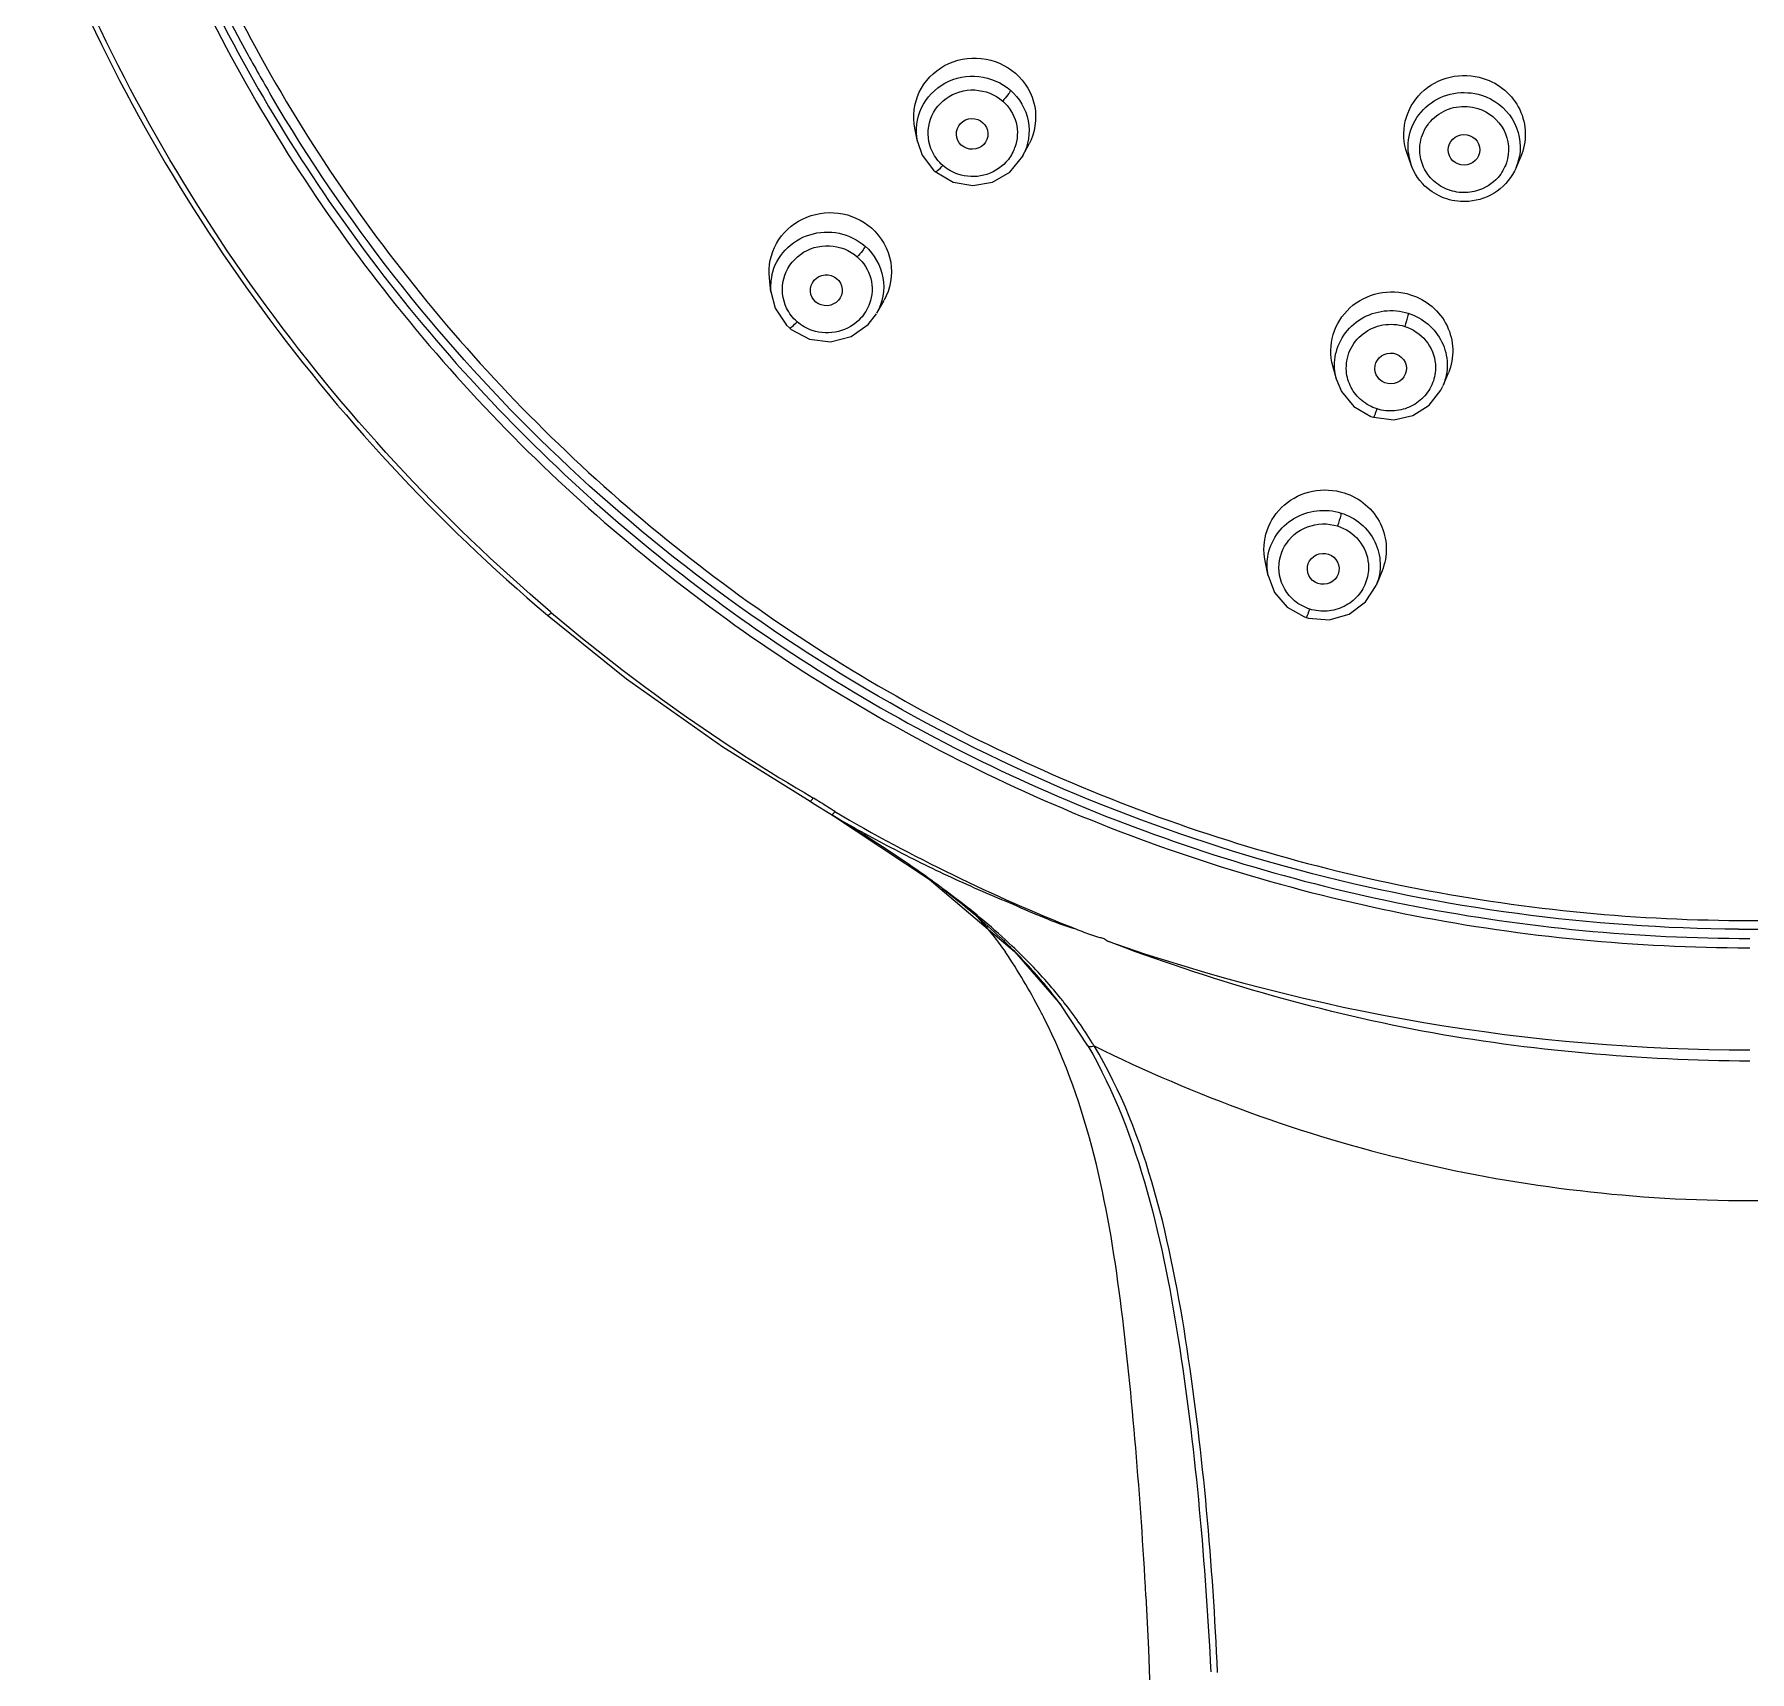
# Model space of a CAD drawing. Extents: x 8886 to 9306, y -19565 to -18971.
# Drawn here: x 9002.26 to 9035.02, y -19100.6 to -19069.32 of the extents above; entities that cross this region are included whole.
import ezdxf

# ---------------------------------------------------------------- set-up
doc = ezdxf.new("R2010")
doc.units = 0
doc.header["$MEASUREMENT"] = 0
doc.linetypes.add('HIDDEN2', pattern=[4.7625, 3.175, -1.5875])
doc.layers.add('1', color=4, linetype='HIDDEN2', lineweight=13)

msp = doc.modelspace()

# ---------------------------------------------------------------- linework, layer by layer
at = {"layer": '1', "color": 7, "linetype": 'Continuous'}
for p, q in [((9019.13, -19071.368), (9019.08, -19071.118)), ((9019.13, -19071.368), (9019.222, -19071.631)), ((9021.145, -19071.64), (9021.262, -19071.418)), ((9021.145, -19071.64), (9021.14, -19071.648)), ((9028.557, -19071.813), (9028.481, -19071.597)), ((9028.557, -19071.813), (9028.554, -19071.804)), ((9030.563, -19071.872), (9030.652, -19071.661)), ((9019.467, -19071.945), (9019.813, -19072.148)), ((9016.331, -19074.251), (9016.302, -19073.974)), ((9016.329, -19074.235), (9016.41, -19074.554)), ((9016.331, -19074.251), (9016.329, -19074.235)), ((9018.354, -19074.649), (9018.492, -19074.405)), ((9027.131, -19075.907), (9027.063, -19075.655)), ((9029.17, -19076.031), (9029.27, -19075.79)), ((9027.841, -19076.638), (9028.226, -19076.688)), ((9025.83, -19079.668), (9025.77, -19079.382)), ((9025.83, -19079.668), (9025.827, -19079.657)), ((9028.003, -19079.572), (9027.89, -19079.851)), ((9012.144, -19080.37), (9012.125, -19080.354)), ((9017.079, -19083.971), (9017.146, -19084.013)), ((9017.146, -19084.013), (9017.454, -19084.206)), ((9017.454, -19084.206), (9017.486, -19084.227)), ((9017.485, -19084.227), (9017.486, -19084.227)), ((9017.486, -19084.227), (9019.351, -19085.461)), ((9019.388, -19085.474), (9019.337, -19085.438)), ((9019.351, -19085.461), (9020.985, -19086.839)), ((9020.475, -19086.376), (9020.458, -19086.354)), ((9020.985, -19086.839), (9021.869, -19087.858)), ((9034.996, -19086.769), (9035.026, -19086.769)), ((9021.869, -19087.858), (9021.807, -19087.775)), ((9022.386, -19088.641), (9021.869, -19087.858))]:
    msp.add_line(p, q, dxfattribs=at)
for points in [[(9019.222, -19071.631), (9019.436, -19071.916), (9019.467, -19071.945)], [(9019.813, -19072.148), (9020.189, -19072.213), (9020.565, -19072.145), (9020.893, -19071.954), (9021.14, -19071.648)], [(9016.41, -19074.554), (9016.629, -19074.877), (9016.684, -19074.929)], [(9017.071, -19075.146), (9017.471, -19075.195), (9017.863, -19075.097), (9018.191, -19074.865), (9018.347, -19074.66)], [(9016.684, -19074.929), (9016.721, -19074.96), (9017.071, -19075.146)], [(9027.13, -19075.901), (9027.228, -19076.144), (9027.467, -19076.432)], [(9028.226, -19076.688), (9028.59, -19076.606), (9028.903, -19076.408), (9029.129, -19076.118), (9029.166, -19076.041)], [(9027.467, -19076.432), (9027.788, -19076.62), (9027.841, -19076.638)], [(9025.827, -19079.657), (9025.951, -19079.982), (9026.19, -19080.263)], [(9026.991, -19080.508), (9027.373, -19080.399), (9027.69, -19080.163), (9027.889, -19079.851)], [(9012.063, -19080.42), (9013.573, -19081.631), (9015.412, -19082.934), (9017.079, -19083.971)], [(9026.19, -19080.263), (9026.507, -19080.445), (9026.555, -19080.462)], [(9026.555, -19080.462), (9026.599, -19080.475), (9026.991, -19080.508)], [(9020.254, -19086.165), (9020.255, -19086.165), (9020.281, -19086.193), (9020.307, -19086.222), (9020.334, -19086.251), (9020.361, -19086.282), (9020.389, -19086.313), (9020.417, -19086.346), (9020.445, -19086.379)], [(9020.445, -19086.379), (9020.475, -19086.414), (9020.504, -19086.45), (9020.534, -19086.486), (9020.565, -19086.524), (9020.596, -19086.563), (9020.626, -19086.603), (9020.656, -19086.641), (9020.685, -19086.679), (9020.711, -19086.715), (9020.737, -19086.749), (9020.759, -19086.781), (9020.78, -19086.81), (9020.797, -19086.834), (9020.81, -19086.853), (9020.819, -19086.866)], [(9023.494, -19099.152), (9023.544, -19100.167), (9023.615, -19102.277), (9023.652, -19104.525), (9023.66, -19106.902), (9023.642, -19109.405), (9023.604, -19112.029), (9023.138, -19137.516)]]:
    msp.add_lwpolyline(points, dxfattribs=at)
for centre, radius, start, end in [((9033.355, -19054.824), 30.843, 180.1551, 208.7639), ((9033.772, -19054.632), 31.301, 208.7062, 210.4507), ((9020.23, -19071.211), 0.809, 336.5489, 340.0707), ((9029.512, -19071.474), 1.013, 186.9439, 198.9892), ((9029.622, -19071.473), 1.022, 337.0328, 349.7615), ((9017.345, -19074.146), 1.02, 167.3855, 185.0176), ((9034.982, -19053.414), 35.331, 229.7271, 239.6724), ((9008.792, -19097.555), 15.998, 57.9566, 58.5362), ((9008.75, -19097.623), 16.078, 57.3799, 57.9563), ((9008.687, -19097.721), 16.194, 56.8082, 57.38), ((9034.271, -19055.678), 33.034, 239.5953, 248.4858), ((9005.148, -19105.33), 24.434, 54.5009, 55.7646), ((9008.316, -19100.908), 18.994, 52.628, 54.346), ((9009.9, -19098.434), 16.056, 51.7607, 52.8027), ((9010.875, -19097.203), 14.485, 49.7045, 51.7753), ((9012.144, -19095.712), 12.527, 46.8408, 49.722), ((9035.025, -19052.984), 33.264, 269.656, 270), ((9013.05, -19094.737), 11.197, 45.3781, 46.8091), ((9035.049, -19051.311), 37.409, 250.7983, 269.9642), ((9035.025, -19053.053), 33.362, 269.6371, 270.4851), ((9010.953, -19093.478), 11.877, 27.6311, 33.919), ((9013.65, -19094.132), 10.344, 43.0208, 45.3882), ((9014.457, -19093.385), 9.245, 37.3573, 43.0511), ((9014.707, -19093.508), 9.196, 38.9099, 41.035), ((9011.512, -19093.173), 11.24, 27.0525, 27.575), ((9014.994, -19093.274), 8.827, 38.2283, 38.8997), ((9011.566, -19093.146), 11.18, 26.7823, 27.0522), ((9016.176, -19092.44), 7.379, 30.9842, 31.5191)]:
    msp.add_arc(centre, radius, start, end, dxfattribs=at)
for centre, major_axis, ratio in [((9020.175, -19071.226), (-0.302, -0.01), 0.97093), ((9029.569, -19071.53), (-0.301, -0.001), 0.971068), ((9017.389, -19074.212), (-0.303, -0.024), 0.970914), ((9028.167, -19075.705), (-0.302, -0.006), 0.972259), ((9026.88, -19079.532), (-0.303, -0.016), 0.974327)]:
    msp.add_ellipse(centre, major_axis=major_axis, ratio=ratio, dxfattribs=at)
for points, knots in [([(9002.734, -19054.561), (9002.711, -19056.616), (9003.085, -19060.747), (9004.883, -19066.704), (9007.847, -19072.205), (9011.861, -19077.033), (9016.768, -19081.004), (9022.379, -19083.965), (9028.474, -19085.804), (9032.709, -19086.235), (9034.825, -19086.248)], [0, 0, 0, 0, 0.12319, 0.246646, 0.370611, 0.495244, 0.620602, 0.746632, 0.87317, 1, 1, 1, 1]), ([(9035.025, -19086.249), (9037.149, -19086.249), (9041.403, -19085.84), (9047.532, -19084.023), (9053.178, -19081.074), (9058.119, -19077.104), (9062.162, -19072.267), (9065.149, -19066.75), (9066.961, -19060.771), (9067.338, -19056.623), (9067.315, -19054.561)], [0, 0, 0, 0, 0.126827, 0.253368, 0.379403, 0.504766, 0.629402, 0.753365, 0.876817, 1, 1, 1, 1]), ([(9002.267, -19054.917), (9002.264, -19056.997), (9002.681, -19061.174), (9004.553, -19067.186), (9007.598, -19072.729), (9011.697, -19077.584), (9016.692, -19081.569), (9022.389, -19084.529), (9028.567, -19086.354), (9032.855, -19086.767), (9034.996, -19086.769)], [0, 0, 0, 0, 0.123179, 0.246636, 0.370608, 0.495252, 0.620617, 0.74665, 0.873183, 1, 1, 1, 1]), ([(9002.399, -19054.917), (9002.399, -19056.988), (9002.821, -19061.145), (9004.694, -19067.128), (9007.733, -19072.641), (9011.82, -19077.47), (9016.796, -19081.431), (9022.471, -19084.372), (9028.624, -19086.183), (9032.893, -19086.59), (9035.025, -19086.59)], [0, 0, 0, 0, 0.123181, 0.246634, 0.370608, 0.495253, 0.620621, 0.746653, 0.873186, 1, 1, 1, 1]), ([(9002.502, -19067.172), (9003.516, -19069.711), (9006.192, -19074.571), (9009.964, -19078.637), (9012.062, -19080.418)], [0, 0, 0, 0, 0.498344, 1, 1, 1, 1]), ([(9012.125, -19080.354), (9010.034, -19078.574), (9006.275, -19074.511), (9003.609, -19069.657), (9002.601, -19067.122)], [0, 0, 0, 0, 0.501692, 1, 1, 1, 1]), ([(9019.08, -19071.118), (9019.034, -19070.891), (9019.096, -19070.391), (9019.618, -19069.854), (9020.356, -19069.708), (9020.825, -19069.912), (9021.003, -19070.068)], [0, 0, 0, 0, 0.245498, 0.494387, 0.747503, 1, 1, 1, 1]), ([(9019.129, -19071.364), (9019.087, -19071.154), (9019.144, -19070.692), (9019.626, -19070.195), (9020.308, -19070.06), (9020.741, -19070.248), (9020.906, -19070.392)], [0, 0, 0, 0, 0.245587, 0.494535, 0.747599, 1, 1, 1, 1]), ([(9021.003, -19070.068), (9021.187, -19070.228), (9021.457, -19070.682), (9021.374, -19071.204), (9021.262, -19071.418)], [0, 0, 0, 0, 0.502207, 1, 1, 1, 1]), ([(9028.481, -19071.597), (9028.412, -19071.404), (9028.387, -19070.966), (9028.712, -19070.399), (9029.29, -19070.083), (9029.735, -19070.101), (9029.937, -19070.165)], [0, 0, 0, 0, 0.24601, 0.493787, 0.745832, 1, 1, 1, 1]), ([(9029.937, -19070.165), (9030.087, -19070.212), (9030.369, -19070.367), (9030.661, -19070.746), (9030.773, -19071.209), (9030.712, -19071.52), (9030.652, -19071.661)], [0, 0, 0, 0, 0.253828, 0.504332, 0.752291, 1, 1, 1, 1]), ([(9034.813, -19086.414), (9031.99, -19086.396), (9026.332, -19085.641), (9018.445, -19082.419), (9011.673, -19077.33), (9008.194, -19072.886), (9006.788, -19070.495)], [0, 0, 0, 0, 0.252001, 0.50304, 0.752458, 1, 1, 1, 1]), ([(9019.416, -19071.57), (9019.335, -19071.403), (9019.291, -19070.994), (9019.641, -19070.494), (9020.227, -19070.319), (9020.614, -19070.473), (9020.758, -19070.598)], [0, 0, 0, 0, 0.246158, 0.494592, 0.747463, 1, 1, 1, 1]), ([(9020.906, -19070.392), (9020.897, -19070.425), (9020.845, -19070.495), (9020.792, -19070.56), (9020.758, -19070.598)], [0, 0, 0, 0, 0.397164, 1, 1, 1, 1]), ([(9020.758, -19070.598), (9020.879, -19070.704), (9021.063, -19070.994), (9021.045, -19071.337), (9020.991, -19071.487)], [0, 0, 0, 0, 0.502135, 1, 1, 1, 1]), ([(9020.906, -19070.392), (9021.076, -19070.54), (9021.325, -19070.96), (9021.249, -19071.442), (9021.145, -19071.64)], [0, 0, 0, 0, 0.50211, 1, 1, 1, 1]), ([(9028.506, -19071.597), (9028.486, -19071.426), (9028.535, -19071.066), (9028.866, -19070.635), (9029.365, -19070.41), (9029.734, -19070.433), (9029.903, -19070.487)], [0, 0, 0, 0, 0.245918, 0.494383, 0.746463, 1, 1, 1, 1]), ([(9029.903, -19070.487), (9030.138, -19070.561), (9030.57, -19070.883), (9030.671, -19071.415), (9030.628, -19071.654)], [0, 0, 0, 0, 0.504572, 1, 1, 1, 1]), ([(9028.726, -19071.591), (9028.715, -19071.458), (9028.762, -19071.179), (9029.026, -19070.85), (9029.416, -19070.679), (9029.702, -19070.699), (9029.834, -19070.74)], [0, 0, 0, 0, 0.246065, 0.494703, 0.746684, 1, 1, 1, 1]), ([(9029.834, -19070.74), (9030.037, -19070.804), (9030.409, -19071.1), (9030.445, -19071.576), (9030.379, -19071.775)], [0, 0, 0, 0, 0.504309, 1, 1, 1, 1]), ([(9019.467, -19071.945), (9019.472, -19071.949), (9019.495, -19071.939), (9019.542, -19071.904), (9019.585, -19071.862), (9019.615, -19071.829)], [0, 0, 0, 0, 0.095218, 0.305143, 1, 1, 1, 1]), ([(9020.821, -19071.765), (9020.71, -19071.886), (9020.409, -19072.064), (9020.06, -19072.048), (9019.904, -19071.995)], [0, 0, 0, 0, 0.498087, 1, 1, 1, 1]), ([(9029.019, -19072.149), (9028.936, -19072.08), (9028.797, -19071.909), (9028.735, -19071.697), (9028.726, -19071.591)], [0, 0, 0, 0, 0.50233, 1, 1, 1, 1]), ([(9030.563, -19071.871), (9030.488, -19072.047), (9030.233, -19072.364), (9029.851, -19072.5), (9029.659, -19072.515)], [0, 0, 0, 0, 0.497713, 1, 1, 1, 1]), ([(9030.219, -19072.056), (9030.112, -19072.178), (9029.912, -19072.302), (9029.697, -19072.34), (9029.642, -19072.345)], [0, 0, 0, 0, 0.745997, 1, 1, 1, 1]), ([(9016.302, -19073.975), (9016.278, -19073.752), (9016.378, -19073.276), (9016.91, -19072.787), (9017.626, -19072.668), (9018.076, -19072.869), (9018.25, -19073.021)], [0, 0, 0, 0, 0.245413, 0.494542, 0.747644, 1, 1, 1, 1]), ([(9016.35, -19073.923), (9016.39, -19073.746), (9016.572, -19073.406), (9017.062, -19073.104), (9017.64, -19073.075), (9017.991, -19073.248), (9018.13, -19073.37)], [0, 0, 0, 0, 0.245942, 0.495939, 0.748576, 1, 1, 1, 1]), ([(9018.25, -19073.021), (9018.438, -19073.185), (9018.712, -19073.654), (9018.614, -19074.189), (9018.492, -19074.404)], [0, 0, 0, 0, 0.502236, 1, 1, 1, 1]), ([(9016.632, -19074.552), (9016.55, -19074.384), (9016.507, -19073.972), (9016.86, -19073.471), (9017.449, -19073.293), (9017.838, -19073.447), (9017.982, -19073.573)], [0, 0, 0, 0, 0.246152, 0.494617, 0.747493, 1, 1, 1, 1]), ([(9018.13, -19073.37), (9018.119, -19073.402), (9018.069, -19073.472), (9018.016, -19073.537), (9017.982, -19073.573)], [0, 0, 0, 0, 0.403807, 1, 1, 1, 1]), ([(9018.13, -19073.37), (9018.304, -19073.522), (9018.557, -19073.955), (9018.466, -19074.45), (9018.354, -19074.649)], [0, 0, 0, 0, 0.502206, 1, 1, 1, 1]), ([(9017.982, -19073.573), (9018.104, -19073.68), (9018.289, -19073.971), (9018.27, -19074.316), (9018.216, -19074.467)], [0, 0, 0, 0, 0.502101, 1, 1, 1, 1]), ([(9027.063, -19075.655), (9027.011, -19075.464), (9027.014, -19075.04), (9027.354, -19074.506), (9027.922, -19074.215), (9028.353, -19074.235), (9028.549, -19074.297)], [0, 0, 0, 0, 0.245776, 0.493694, 0.745844, 1, 1, 1, 1]), ([(9028.549, -19074.297), (9028.699, -19074.344), (9028.98, -19074.499), (9029.273, -19074.877), (9029.387, -19075.337), (9029.329, -19075.648), (9029.27, -19075.789)], [0, 0, 0, 0, 0.25393, 0.504475, 0.752397, 1, 1, 1, 1]), ([(9016.684, -19074.929), (9016.689, -19074.933), (9016.712, -19074.923), (9016.758, -19074.888), (9016.802, -19074.846), (9016.832, -19074.813)], [0, 0, 0, 0, 0.095143, 0.30509, 1, 1, 1, 1]), ([(9018.045, -19074.747), (9017.933, -19074.868), (9017.631, -19075.048), (9017.28, -19075.033), (9017.122, -19074.98)], [0, 0, 0, 0, 0.498125, 1, 1, 1, 1]), ([(9027.107, -19075.49), (9027.13, -19075.342), (9027.245, -19075.049), (9027.589, -19074.727), (9028.038, -19074.574), (9028.357, -19074.604), (9028.504, -19074.651)], [0, 0, 0, 0, 0.245883, 0.494876, 0.746937, 1, 1, 1, 1]), ([(9027.323, -19075.759), (9027.312, -19075.625), (9027.359, -19075.345), (9027.624, -19075.013), (9028.015, -19074.841), (9028.304, -19074.86), (9028.436, -19074.902)], [0, 0, 0, 0, 0.246077, 0.494732, 0.746672, 1, 1, 1, 1]), ([(9028.504, -19074.651), (9028.503, -19074.665), (9028.484, -19074.75), (9028.459, -19074.833), (9028.436, -19074.902)], [0, 0, 0, 0, 0.163739, 1, 1, 1, 1]), ([(9028.504, -19074.651), (9028.643, -19074.694), (9028.903, -19074.838), (9029.173, -19075.187), (9029.278, -19075.612), (9029.224, -19075.9), (9029.17, -19076.031)], [0, 0, 0, 0, 0.253832, 0.504369, 0.752333, 1, 1, 1, 1]), ([(9028.436, -19074.902), (9028.591, -19074.951), (9028.879, -19075.141), (9029.008, -19075.462), (9029.021, -19075.622)], [0, 0, 0, 0, 0.504147, 1, 1, 1, 1]), ([(9029.021, -19075.622), (9029.03, -19075.729), (9029.004, -19075.951), (9028.893, -19076.143), (9028.822, -19076.225)], [0, 0, 0, 0, 0.498311, 1, 1, 1, 1]), ([(9027.841, -19076.638), (9027.845, -19076.639), (9027.854, -19076.617), (9027.868, -19076.592), (9027.887, -19076.538), (9027.901, -19076.499), (9027.908, -19076.478)], [0, 0, 0, 0, 0.077739, 0.285733, 0.605891, 1, 1, 1, 1]), ([(9028.822, -19076.225), (9028.749, -19076.308), (9028.57, -19076.446), (9028.351, -19076.506), (9028.241, -19076.515)], [0, 0, 0, 0, 0.497694, 1, 1, 1, 1]), ([(9025.77, -19079.382), (9025.73, -19079.192), (9025.756, -19078.779), (9026.106, -19078.27), (9026.665, -19077.998), (9027.086, -19078.02), (9027.278, -19078.081)], [0, 0, 0, 0, 0.245602, 0.493636, 0.745861, 1, 1, 1, 1]), ([(9027.278, -19078.081), (9027.427, -19078.128), (9027.709, -19078.283), (9028.002, -19078.66), (9028.117, -19079.119), (9028.06, -19079.43), (9028.003, -19079.572)], [0, 0, 0, 0, 0.254045, 0.504654, 0.752508, 1, 1, 1, 1]), ([(9025.82, -19079.305), (9025.843, -19079.156), (9025.959, -19078.864), (9026.305, -19078.542), (9026.755, -19078.389), (9027.074, -19078.42), (9027.222, -19078.466)], [0, 0, 0, 0, 0.245696, 0.494626, 0.746758, 1, 1, 1, 1]), ([(9027.222, -19078.466), (9027.22, -19078.481), (9027.202, -19078.565), (9027.177, -19078.646), (9027.154, -19078.714)], [0, 0, 0, 0, 0.169277, 1, 1, 1, 1]), ([(9027.222, -19078.466), (9027.36, -19078.51), (9027.621, -19078.653), (9027.891, -19079.001), (9027.998, -19079.425), (9027.946, -19079.713), (9027.892, -19079.844)], [0, 0, 0, 0, 0.254038, 0.504631, 0.752505, 1, 1, 1, 1]), ([(9026.33, -19080.141), (9026.186, -19080.021), (9025.975, -19079.666), (9026.085, -19079.063), (9026.554, -19078.667), (9026.971, -19078.656), (9027.154, -19078.714)], [0, 0, 0, 0, 0.248363, 0.495196, 0.745988, 1, 1, 1, 1]), ([(9027.154, -19078.714), (9027.31, -19078.763), (9027.599, -19078.955), (9027.728, -19079.278), (9027.742, -19079.438)], [0, 0, 0, 0, 0.50412, 1, 1, 1, 1]), ([(9027.54, -19080.047), (9027.467, -19080.13), (9027.288, -19080.269), (9027.069, -19080.329), (9026.958, -19080.338)], [0, 0, 0, 0, 0.497727, 1, 1, 1, 1]), ([(9012.144, -19080.37), (9012.127, -19080.385), (9012.107, -19080.402), (9012.071, -19080.426), (9012.064, -19080.421)], [0, 0, 0, 0, 0.699954, 1, 1, 1, 1]), ([(9026.555, -19080.462), (9026.56, -19080.463), (9026.568, -19080.44), (9026.583, -19080.415), (9026.602, -19080.361), (9026.616, -19080.323), (9026.623, -19080.301)], [0, 0, 0, 0, 0.077624, 0.285635, 0.605963, 1, 1, 1, 1]), ([(9017.079, -19083.971), (9017.086, -19083.976), (9017.114, -19083.944), (9017.13, -19083.927), (9017.142, -19083.909)], [0, 0, 0, 0, 0.290133, 1, 1, 1, 1]), ([(9017.552, -19084.169), (9017.54, -19084.184), (9017.524, -19084.204), (9017.502, -19084.23), (9017.492, -19084.23)], [0, 0, 0, 0, 0.672433, 1, 1, 1, 1]), ([(9017.492, -19084.23), (9017.863, -19084.445), (9018.616, -19084.86), (9019.578, -19085.338), (9020.363, -19085.689), (9021.155, -19086.02), (9021.744, -19086.289), (9022.156, -19086.411)], [0, 0, 0, 0, 0.249811, 0.499815, 0.624954, 0.750035, 1, 1, 1, 1]), ([(9022.156, -19086.411), (9022.206, -19086.429), (9022.305, -19086.472), (9022.457, -19086.521), (9022.583, -19086.569), (9022.689, -19086.583), (9022.731, -19086.618), (9022.746, -19086.639)], [0, 0, 0, 0, 0.25143, 0.503516, 0.756001, 0.881773, 1, 1, 1, 1]), ([(9035.026, -19088.935), (9033.978, -19088.93), (9031.882, -19088.826), (9028.763, -19088.416), (9025.709, -19087.673), (9023.723, -19087.013), (9022.747, -19086.639)], [0, 0, 0, 0, 0.250358, 0.50061, 0.750516, 1, 1, 1, 1]), ([(9023.495, -19099.153), (9023.443, -19098.208), (9023.312, -19096.323), (9023.038, -19093.508), (9022.585, -19090.726), (9021.967, -19088.94), (9021.546, -19088.108)], [0, 0, 0, 0, 0.251464, 0.502544, 0.752039, 1, 1, 1, 1]), ([(9022.386, -19088.641), (9022.889, -19089.507), (9023.61, -19091.426), (9024.366, -19095.447), (9024.627, -19098.532), (9024.732, -19100.596)], [0, 0, 0, 0, 0.24484, 0.494758, 1, 1, 1, 1]), ([(9022.386, -19088.641), (9022.39, -19088.646), (9022.428, -19088.664), (9022.471, -19088.651), (9022.503, -19088.641)], [0, 0, 0, 0, 0.166215, 1, 1, 1, 1]), ([(9024.863, -19100.609), (9024.767, -19098.542), (9024.507, -19095.451), (9023.754, -19091.423), (9023.023, -19089.5), (9022.503, -19088.641)], [0, 0, 0, 0, 0.505183, 0.754921, 1, 1, 1, 1]), ([(9022.503, -19088.641), (9024.435, -19089.601), (9028.534, -19091.091), (9035.022, -19091.851), (9041.511, -19091.093), (9045.61, -19089.606), (9047.542, -19088.648)], [0, 0, 0, 0, 0.249897, 0.500042, 0.750147, 1, 1, 1, 1])]:
    msp.add_open_spline(points, degree=3, knots=knots, dxfattribs=at)
for points in [[(9019.615, -19071.829), (9019.533, -19071.758), (9019.464, -19071.668), (9019.416, -19071.57)], [(9020.972, -19071.533), (9020.936, -19071.618), (9020.884, -19071.697), (9020.821, -19071.765)], [(9019.904, -19071.995), (9019.799, -19071.959), (9019.699, -19071.902), (9019.615, -19071.829)], [(9028.875, -19072.268), (9028.731, -19072.148), (9028.615, -19071.982), (9028.554, -19071.804)], [(9030.379, -19071.775), (9030.345, -19071.877), (9030.29, -19071.974), (9030.219, -19072.056)], [(9029.309, -19072.307), (9029.204, -19072.274), (9029.104, -19072.219), (9029.019, -19072.149)], [(9029.242, -19072.468), (9029.109, -19072.426), (9028.982, -19072.357), (9028.875, -19072.268)], [(9029.659, -19072.515), (9029.519, -19072.526), (9029.375, -19072.51), (9029.242, -19072.468)], [(9029.642, -19072.345), (9029.53, -19072.353), (9029.416, -19072.341), (9029.309, -19072.307)], [(9018.216, -19074.467), (9018.178, -19074.57), (9018.119, -19074.667), (9018.045, -19074.747)], [(9016.832, -19074.813), (9016.749, -19074.741), (9016.68, -19074.651), (9016.632, -19074.552)], [(9017.122, -19074.98), (9017.017, -19074.944), (9016.916, -19074.887), (9016.832, -19074.813)], [(9027.13, -19075.901), (9027.094, -19075.768), (9027.087, -19075.626), (9027.107, -19075.49)], [(9027.413, -19076.067), (9027.363, -19075.972), (9027.332, -19075.866), (9027.323, -19075.759)], [(9027.618, -19076.319), (9027.534, -19076.25), (9027.463, -19076.163), (9027.413, -19076.067)], [(9027.908, -19076.478), (9027.803, -19076.444), (9027.703, -19076.39), (9027.618, -19076.319)], [(9028.241, -19076.515), (9028.13, -19076.524), (9028.015, -19076.511), (9027.908, -19076.478)], [(9025.827, -19079.657), (9025.805, -19079.542), (9025.802, -19079.421), (9025.82, -19079.305)], [(9027.742, -19079.438), (9027.751, -19079.547), (9027.737, -19079.659), (9027.703, -19079.762)], [(9027.703, -19079.762), (9027.668, -19079.866), (9027.612, -19079.964), (9027.54, -19080.047)], [(9026.623, -19080.301), (9026.517, -19080.268), (9026.416, -19080.212), (9026.33, -19080.141)], [(9026.958, -19080.338), (9026.846, -19080.348), (9026.73, -19080.335), (9026.623, -19080.301)], [(9018.895, -19085.13), (9018.436, -19084.817), (9017.967, -19084.519), (9017.492, -19084.23)], [(9020.942, -19086.74), (9020.595, -19086.411), (9020.226, -19086.104), (9019.846, -19085.813)], [(9021.644, -19087.47), (9021.423, -19087.215), (9021.188, -19086.972), (9020.942, -19086.74)], [(9022.467, -19088.582), (9022.303, -19088.315), (9022.122, -19088.058), (9021.928, -19087.812)]]:
    msp.add_open_spline(points, degree=3, dxfattribs=at)

doc.saveas('drawing.dxf')
